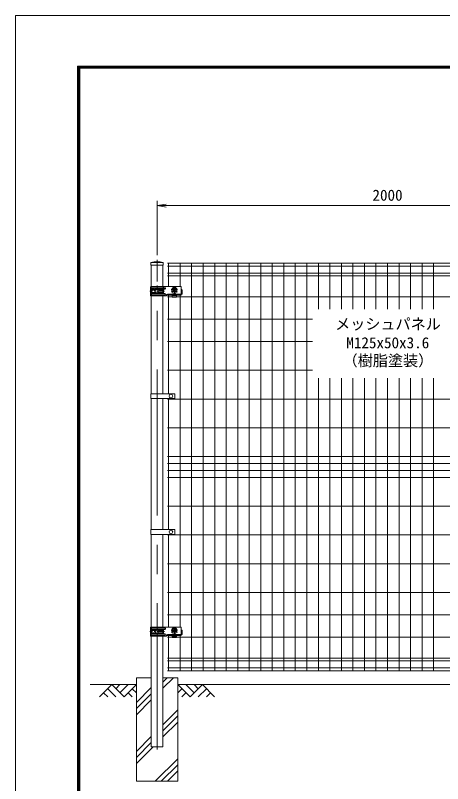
# Model space of a CAD drawing. Units: millimetres, scale not verified. Extents: x -4200 to 4200, y -2970 to 2970.
# Drawn here: x -4200 to -2346, y -366 to 2970 of the extents above; entities that cross this region are included whole.
import ezdxf
from ezdxf.enums import TextEntityAlignment as Align

# ---------------------------------------------------------------- set-up
doc = ezdxf.new("R2010")
doc.units = ezdxf.units.MM
doc.header["$LTSCALE"] = 20
doc.linetypes.add('DASHED', pattern=[7.5, 6, -1.5])
doc.linetypes.add('USER1', pattern=[50.8, 31.75, -6.35, 6.35, -6.35])
for name, color, linetype, lineweight in [('0-1_D-STR4', 7, 'Continuous', 9), ('0-2_D-STR-DIM', 7, 'Continuous', 9), ('0-3_0', 7, 'Continuous', 9), ('0-6_D-STR1', 1, 'Continuous', 18), ('0-7_D-BMK', 2, 'USER1', 13), ('0-8_D-STR2', 7, 'Continuous', 9), ('0-9_D-BGD', 7, 'Continuous', 9), ('0-A_D-DCR-HCH', 7, 'Continuous', 9), ('0-B_D-STR3', 3, 'Continuous', 13), ('0-C_D-STR-TXT', 7, 'Continuous', 9), ('0-F_D-TTL', 7, 'Continuous', 9)]:
    doc.layers.add(name, color=color, linetype=linetype, lineweight=lineweight)
doc.styles.add('ＭＳ ゴシック', font='')
doc.styles.get('ＭＳ ゴシック').set_extended_font_data('MS Gothic')

# ---------------------------------------------------------------- blocks, each defined once
blk = doc.blocks.new('_Open')
at = {"layer": '0-3_0'}
blk.add_line((-20, 3.33), (0, 0), dxfattribs=at)
blk.add_lwpolyline([(-20, -3.33), (0, 0), (-20, 0)], dxfattribs=at)
blk = doc.blocks.new('U29')
at = {"layer": '0-7_D-BMK'}
for p, q in [((632.7, 0), (-632.7, 0)), ((0, 493.7), (0, -493.7)), ((1770.5, 140), (1229.5, 140)), ((1500, -195.8), (1500, 426)), ((1770.5, -60), (1229.5, -60))]:
    blk.add_line(p, q, dxfattribs=at)
at = {"layer": '0-B_D-STR3'}
for p, q in [((-561.1, -360), (-561.1, 360)), ((2060, 400), (-522.4, 400)), ((-522.4, -360), (-522.4, 360)), ((-510.5, 260), (-510.5, 240)), ((-485.6, -80), (-485.6, 80)), ((-124.9, 100), (-465.6, 100)), ((-460.5, 310), (670.1, 310)), ((-460.5, 190), (670.1, 190)), ((490.1, 100), (124.9, 100)), ((510.1, -80), (510.1, 80)), ((517.5, 400), (517.5, 310)), ((517.5, -190), (517.5, 190)), ((720, 260), (720, 240)), ((1274, 58), (1274, 160)), ((1294, 38), (1330, 38)), ((1460, 46), (1460, 55.4)), ((1540, 46), (1540, 55.4)), ((1706, 38), (1670, 38)), ((1726, 58), (1726, 160)), ((2100, 360), (2100, -297.3)), ((2100, 140), (2139, 140)), ((2169, 110), (2169, -230)), ((752.3, -400), (-522.4, -400)), ((-510.5, -260), (-510.5, -240)), ((-124.9, -100), (-465.6, -100)), ((-460.5, -190), (670.1, -190)), ((-460.5, -310), (670.1, -310)), ((490.1, -100), (124.9, -100)), ((517.5, -400), (517.5, -310)), ((720, -260), (720, -240)), ((900, -239.3), (2100, -239.3)), ((1290, -337.3), (900, -337.3)), ((1700, -340), (1300, -340)), ((1300, -416.4), (1300, -347.3)), ((1300, -416.4), (1300, -520)), ((1700, -520), (1300, -520)), ((1700, -416.4), (1700, -347.3)), ((1700, -520), (1700, -416.4)), ((1710, -337.3), (2060, -337.3)), ((2139, -260), (2100, -260))]:
    blk.add_line(p, q, dxfattribs=at)
at = {"layer": '0-B_D-STR3', "linetype": 'DASHED'}
for p, q in [((-549.5, 240), (-549.5, 260)), ((-521.8, -80), (-521.8, 80)), ((-509.5, 300), (670.1, 300)), ((-509.5, 200), (670.1, 200)), ((-465.6, 100), (-501.8, 100)), ((529.5, 100), (517.5, 100)), ((549.5, -80), (549.5, 80)), ((563.5, 400), (563.5, 300)), ((563.5, -200), (563.5, 200)), ((710, 260), (710, 240)), ((-549.5, -240), (-549.5, -260)), ((-509.5, -200), (670.1, -200)), ((-509.5, -300), (670.1, -300)), ((-465.6, -100), (-501.8, -100)), ((529.5, -100), (517.5, -100)), ((563.5, -400), (563.5, -300)), ((710, -260), (710, -240)), ((1700, -480), (1300, -480)), ((1660, -380), (1340, -380))]:
    blk.add_line(p, q, dxfattribs=at)
at = {"layer": '0-B_D-STR3'}
for points in [[(517.5, 100), (490.1, 100), (487.8, 100)], [(517.5, -100), (490.1, -100), (487.8, -100)]]:
    blk.add_lwpolyline(points, dxfattribs=at)
blk.add_circle((0, 0), 160, dxfattribs=at)
for centre, radius, start, end in [((-521.1, 360), 40, 91.79677, 180), ((-482.4, 360), 40, 90, 180), ((-460.5, 260), 50, 90, 180), ((-460.5, 240), 50, 180, 270), ((-465.6, 80), 20, 90, 180), ((490.1, 80), 20, 0, 90), ((670, 260), 50, 0, 89.86152), ((670, 240), 50, 270.07078, 0), ((1264.9, 177.8), 20, 297.00649, 344.38101), ((1294, 58), 20, 180, 270), ((1340.5, 66.5), 120, 94.96654, 117.99904), ((1330, -32), 70, 58.7873, 90), ((1500, 140), 176, 90, 164.83919), ((1340.5, 66.5), 120, 77.27818, 94.96654), ((1500, -60), 160, 105.48902, 74.51098), ((1500, 140), 140, 90, 161.88318), ((1340.5, 66.5), 120, 354.69271, 77.27818), ((1500, 46), 40, 180, 270), ((1500, 140), 176, 15.16081, 90), ((1500, 140), 140, 18.11682, 90), ((1500, 46), 40, 270, 0), ((1659.5, 66.5), 120, 102.72182, 185.30729), ((1659.5, 66.5), 120, 85.03346, 102.72182), ((1670, -32), 70, 90, 121.2127), ((1659.5, 66.5), 120, 62.00096, 85.03346), ((1706, 58), 20, 270, 0), ((1735.1, 177.8), 20, 195.61899, 242.99351), ((2060, 360), 40, 0, 90), ((2139, 110), 30, 0, 90), ((-521.1, -360), 40, 180, 268.20323), ((-482.4, -360), 40, 180, 270), ((-460.5, -240), 50, 90, 180), ((-460.5, -260), 50, 180, 270), ((-465.6, -80), 20, 180, 270), ((490.1, -80), 20, 270, 0), ((670, -240), 50, 0, 89.92922), ((670, -260), 50, 270.13848, 0), ((737, -342), 60, 284.72219, 350.48981), ((737, -301.2), 100, 278.77064, 312.80129), ((934.3, -375), 140, 104.17855, 170.48977), ((900.1, -477.3), 140, 90.04538, 132.80129), ((1290, -347.3), 10, 0, 90), ((1710, -347.3), 10, 90, 180), ((2060, -297.3), 40, 270, 0), ((2139, -230), 30, 270, 0)]:
    blk.add_arc(centre, radius, start, end, dxfattribs=at)
at = {"layer": '0-B_D-STR3', "linetype": 'DASHED'}
for centre, radius, start, end in [((-509.5, 260), 40, 90, 180), ((-509.5, 240), 40, 180, 270), ((-501.8, 80), 20, 90, 180), ((529.5, 80), 20, 0, 90), ((670, 260), 40, 0, 89.84517), ((670, 240), 40, 270.07913, 0), ((1500, 140), 218.2, 90, 171.45333), ((1500, 140), 218.2, 8.54667, 90), ((-509.5, -240), 40, 90, 180), ((-509.5, -260), 40, 180, 270), ((-501.8, -80), 20, 180, 270), ((529.5, -80), 20, 270, 0), ((670, -240), 40, 0, 89.92087), ((670, -260), 40, 270.15483, 0), ((1340, -420), 40, 90, 180), ((1660, -420), 40, 0, 90)]:
    blk.add_arc(centre, radius, start, end, dxfattribs=at)

msp = doc.modelspace()

# ---------------------------------------------------------------- linework, layer by layer
at = {"layer": '0-1_D-STR4'}
for p, q in [((-3674.97, 93.98), (-3674.97, -356.02)), ((-3610.37, 93.98), (-3674.97, 93.98)), ((-3494.97, 93.98), (-3559.57, 93.98)), ((-3494.97, 93.98), (-3494.97, -356.02)), ((-3494.97, -356.02), (-3674.97, -356.02))]:
    msp.add_line(p, q, dxfattribs=at)
at = {"layer": '0-2_D-STR-DIM'}
for p, q in [((-3584.97, 1928.98), (-3584.97, 2163.98)), ((-3544.97, 2143.98), (-1624.97, 2143.98))]:
    msp.add_line(p, q, dxfattribs=at)
at = {"layer": '0-6_D-STR1'}
for p, q in [((-3558.37, 1896.98), (-3611.57, 1896.98)), ((-3611.57, 1896.98), (-3611.57, 1885.98)), ((-3558.37, 1885.98), (-3611.57, 1885.98)), ((-3610.37, 1885.98), (-3610.37, 1791.98)), ((-3559.57, 1791.98), (-3559.57, 1885.98)), ((-3558.37, 1885.98), (-3558.37, 1896.98)), ((-3610.37, 1751.98), (-3610.37, 1327.23)), ((-3559.57, 1327.23), (-3559.57, 1751.98)), ((-3610.37, 1306.23), (-3610.37, 737.23)), ((-3559.57, 737.23), (-3559.57, 1306.23)), ((-3610.37, 716.23), (-3610.37, 313.98)), ((-3559.57, 313.98), (-3559.57, 716.23)), ((-3610.37, 273.98), (-3610.37, -206.02))]:
    msp.add_line(p, q, dxfattribs=at)
msp.add_lwpolyline([(-3610.37, -206.02), (-3559.57, -206.02), (-3559.57, 273.98)], dxfattribs=at)
msp.add_arc((-3584.97, 1780.55), 119.43, 77.13052, 102.86948, dxfattribs=at)
at = {"layer": '0-7_D-BMK'}
msp.add_line((-3584.97, -218.02), (-3584.97, 1908.98), dxfattribs=at)
at = {"layer": '0-8_D-STR2'}
for p, q in [((-1629.97, 1893.98), (-3539.97, 1893.98)), ((-1629.97, 1880.88), (-3539.97, 1880.88)), ((-3534.97, 1791.98), (-3534.97, 1893.98)), ((-3484.97, 1791.98), (-3484.97, 1893.98)), ((-3434.97, 123.98), (-3434.97, 1893.98)), ((-3384.97, 123.98), (-3384.97, 1893.98)), ((-3334.97, 123.98), (-3334.97, 1893.98)), ((-3284.97, 123.98), (-3284.97, 1893.98)), ((-3234.97, 123.98), (-3234.97, 1893.98)), ((-3184.97, 123.98), (-3184.97, 1893.98)), ((-3134.97, 123.98), (-3134.97, 1893.98)), ((-3084.97, 123.98), (-3084.97, 1893.98)), ((-3034.97, 123.98), (-3034.97, 1893.98)), ((-2984.97, 123.98), (-2984.97, 1893.98)), ((-2934.97, 123.98), (-2934.97, 1893.98)), ((-2884.97, 1693.98), (-2884.97, 1893.98)), ((-2834.97, 1693.98), (-2834.97, 1893.98)), ((-2784.97, 1693.98), (-2784.97, 1893.98)), ((-2734.97, 1693.98), (-2734.97, 1893.98)), ((-2684.97, 1693.98), (-2684.97, 1893.98)), ((-2634.97, 1693.98), (-2634.97, 1893.98)), ((-2584.97, 1693.98), (-2584.97, 1893.98)), ((-2534.97, 1693.98), (-2534.97, 1893.98)), ((-2484.97, 1693.98), (-2484.97, 1893.98)), ((-2434.97, 1693.98), (-2434.97, 1893.98)), ((-2384.97, 1693.98), (-2384.97, 1893.98)), ((-1629.97, 1851.08), (-3539.97, 1851.08)), ((-1629.97, 1839.22), (-3539.97, 1839.22)), ((-3519.98, 1747.98), (-3539.97, 1747.98)), ((-3534.97, 1327.23), (-3534.97, 1755.12)), ((-1669.97, 1747.98), (-3499.98, 1747.98)), ((-3484.97, 313.98), (-3484.97, 1755.12)), ((-2909.97, 1650.98), (-3539.97, 1650.98)), ((-2909.97, 1553.98), (-3539.97, 1553.98)), ((-2909.97, 1428.98), (-3539.97, 1428.98)), ((-2884.97, 123.98), (-2884.97, 1393.98)), ((-2834.97, 123.98), (-2834.97, 1393.98)), ((-2784.97, 123.98), (-2784.97, 1393.98)), ((-2734.97, 123.98), (-2734.97, 1393.98)), ((-2684.97, 123.98), (-2684.97, 1393.98)), ((-2634.97, 123.98), (-2634.97, 1393.98)), ((-2584.97, 123.98), (-2584.97, 1393.98)), ((-2534.97, 123.98), (-2534.97, 1393.98)), ((-2484.97, 123.98), (-2484.97, 1393.98)), ((-2434.97, 123.98), (-2434.97, 1393.98)), ((-2384.97, 123.98), (-2384.97, 1393.98)), ((-1629.97, 1303.98), (-3539.97, 1303.98)), ((-3534.97, 737.23), (-3534.97, 1306.23)), ((-1629.97, 1178.98), (-3539.97, 1178.98)), ((-1629.97, 1053.98), (-3539.97, 1053.98)), ((-1629.97, 1023.98), (-3539.97, 1023.98)), ((-1629.97, 993.98), (-3539.97, 993.98)), ((-1629.97, 963.98), (-3539.97, 963.98)), ((-1629.97, 838.98), (-3539.97, 838.98)), ((-1629.97, 713.98), (-3539.97, 713.98)), ((-3534.97, 313.98), (-3534.97, 716.23)), ((-1629.97, 588.98), (-3539.97, 588.98)), ((-1629.97, 463.98), (-3539.97, 463.98)), ((-1629.97, 366.98), (-3539.97, 366.98)), ((-3519.98, 269.98), (-3539.97, 269.98)), ((-3534.97, 123.98), (-3534.97, 277.12)), ((-1669.97, 269.98), (-3499.98, 269.98)), ((-3484.97, 123.98), (-3484.97, 277.12)), ((-1629.97, 178.74), (-3539.97, 178.74)), ((-1629.97, 166.88), (-3539.97, 166.88)), ((-1629.97, 137.08), (-3539.97, 137.08)), ((-1629.97, 123.98), (-3539.97, 123.98))]:
    msp.add_line(p, q, dxfattribs=at)
at = {"layer": '0-9_D-BGD'}
for p, q in [((-3874.97, 63.98), (-3674.97, 63.98)), ((-3494.97, 63.98), (-1674.97, 63.98))]:
    msp.add_line(p, q, dxfattribs=at)
at = {"layer": '0-A_D-DCR-HCH'}
for p, q in [((-3559.57, 48.69), (-3514.28, 93.98)), ((-3559.57, 75.2), (-3540.8, 93.98)), ((-3781.4, 63.98), (-3834.61, 10.77)), ((-3799.14, 46.24), (-3763.5, 10.77)), ((-3781.4, 63.98), (-3728.19, 10.77)), ((-3763.66, 46.24), (-3745.92, 63.98)), ((-3745.92, 28.51), (-3710.45, 63.98)), ((-3728.19, 10.77), (-3674.97, 63.98)), ((-3692.71, 46.24), (-3674.97, 28.59)), ((-3674.97, -13.68), (-3610.37, 50.92)), ((-3441.76, 10.77), (-3494.97, 63.98)), ((-3477.24, 46.24), (-3494.97, 28.59)), ((-3424.03, 28.51), (-3459.5, 63.98)), ((-3388.55, 63.98), (-3441.76, 10.77)), ((-3406.2, 46.15), (-3424.03, 63.98)), ((-3370.81, 46.24), (-3406.45, 10.77)), ((-3388.55, 63.98), (-3335.34, 10.77)), ((-3816.87, 28.51), (-3799.05, 10.77)), ((-3710.45, 28.51), (-3692.63, 10.77)), ((-3674.97, -40.2), (-3610.37, 24.4)), ((-3459.5, 28.51), (-3477.32, 10.77)), ((-3353.08, 28.51), (-3370.89, 10.77)), ((-3674.97, -66.71), (-3610.37, -2.11)), ((-3559.57, -110.41), (-3494.97, -45.81)), ((-3559.57, -136.93), (-3494.97, -72.33)), ((-3559.57, -163.44), (-3494.97, -98.84)), ((-3674.97, -225.81), (-3610.37, -161.21)), ((-3674.97, -252.33), (-3610.37, -187.73)), ((-3674.97, -278.84), (-3602.15, -206.02)), ((-3593.05, -356.02), (-3494.97, -257.94)), ((-3566.54, -356.02), (-3494.97, -284.46)), ((-3540.02, -356.02), (-3494.97, -310.98))]:
    msp.add_line(p, q, dxfattribs=at)
at = {"layer": '0-B_D-STR3'}
for p, q in [((-3612.67, 1327.23), (-3509.99, 1327.23)), ((-3612.67, 1327.23), (-3612.67, 1306.23)), ((-3612.67, 1306.23), (-3509.99, 1306.23)), ((-3507.99, 1325.23), (-3507.99, 1308.23)), ((-3612.67, 737.23), (-3509.99, 737.23)), ((-3612.67, 737.23), (-3612.67, 716.23)), ((-3507.99, 735.23), (-3507.99, 718.23)), ((-3612.67, 716.23), (-3509.99, 716.23))]:
    msp.add_line(p, q, dxfattribs=at)
for centre in [(-3524.97, 1316.73), (-3524.97, 726.73)]:
    msp.add_circle(centre, 8, dxfattribs=at)
for centre, start, end in [((-3509.99, 1325.23), 0, 90), ((-3509.99, 1308.23), 270, 0), ((-3509.99, 735.23), 0, 90), ((-3509.99, 718.23), 270, 0)]:
    msp.add_arc(centre, 2, start, end, dxfattribs=at)
at = {"layer": '0-F_D-TTL', "color": 2, "lineweight": 18}
msp.add_lwpolyline([(-4200, 2970), (4200, 2970), (4200, -2970), (-4200, -2970)], close=True, dxfattribs=at)
at = {"layer": '0-F_D-TTL'}
for points in [[(-3930, 2750), (3930, 2750), (3930, -2750), (-3930, -2750)], [(-3927.5, 2747.5), (3927.5, 2747.5), (3927.5, -2747.5), (-3927.5, -2747.5)], [(-3925, 2745), (3925, 2745), (3925, -2745), (-3925, -2745)], [(-3922.5, 2742.5), (3922.5, 2742.5), (3922.5, -2742.5), (-3922.5, -2742.5)], [(-3920, 2740), (3920, 2740), (3920, -2740), (-3920, -2740)]]:
    msp.add_lwpolyline(points, close=True, dxfattribs=at)

# ---------------------------------------------------------------- block references
at = {"layer": '0-2_D-STR-DIM', "xscale": 2, "yscale": 2, "rotation": 180}
msp.add_blockref('_Open', (-3584.97, 2143.98), dxfattribs=at)
at = {"layer": '0-2_D-STR-DIM', "xscale": 0.05, "yscale": 0.05}
for p in [(-3584.97, 1771.98), (-3584.97, 293.98)]:
    msp.add_blockref('U29', p, dxfattribs=at)

# ---------------------------------------------------------------- texts
at = {"layer": '0-2_D-STR-DIM', "style": 'ＭＳ ゴシック'}
msp.add_text('2000', height=48.09, dxfattribs=at).set_placement((-2650.22, 2150.73), align=Align.BOTTOM_LEFT)
at = {"layer": '0-C_D-STR-TXT', "style": 'ＭＳ ゴシック'}
for s, p in [('メッシュパネル', (-2812.39, 1591.38)), ('M125x50x3.6', (-2763.65, 1509.98)), ('（樹脂塗装）', (-2779.9, 1432.65))]:
    msp.add_text(s, height=48.09, dxfattribs=at).set_placement(p, align=Align.BOTTOM_LEFT)

doc.saveas('drawing.dxf')
